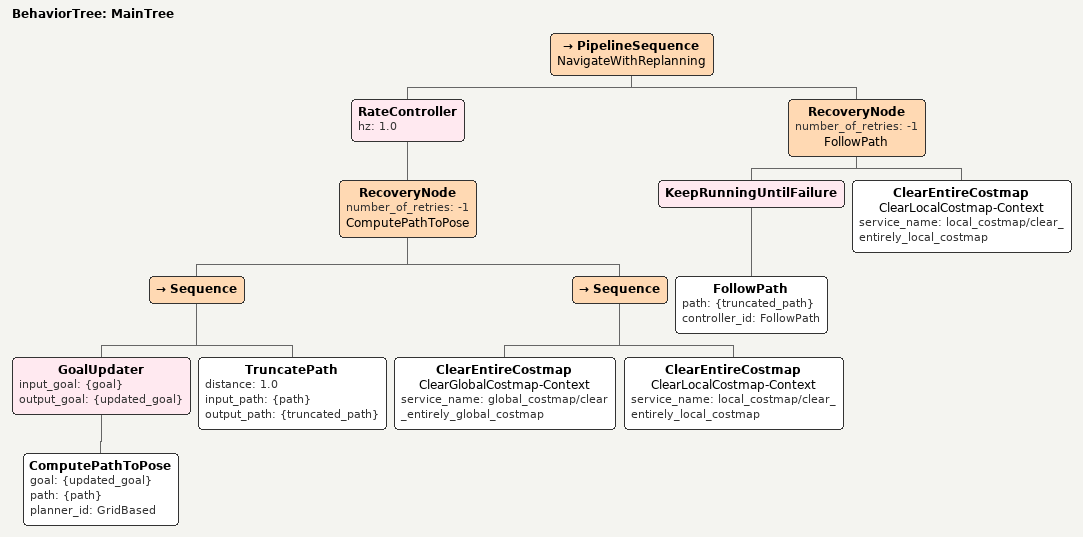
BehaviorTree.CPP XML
<root main_tree_to_execute="MainTree">
  <BehaviorTree ID="MainTree">
      <PipelineSequence name="NavigateWithReplanning">

        <RateController hz="1.0">
          <RecoveryNode number_of_retries="-1" name="ComputePathToPose">
            <Sequence>
              <GoalUpdater input_goal="{goal}" output_goal="{updated_goal}">
                <ComputePathToPose goal="{updated_goal}" path="{path}" planner_id="GridBased"/>
              </GoalUpdater>
              <TruncatePath distance="1.0" input_path="{path}" output_path="{truncated_path}"/>
            </Sequence>
            <Sequence>
              <ClearEntireCostmap name="ClearGlobalCostmap-Context" service_name="global_costmap/clear_entirely_global_costmap"/>
              <ClearEntireCostmap name="ClearLocalCostmap-Context" service_name="local_costmap/clear_entirely_local_costmap"/>
            </Sequence>
          </RecoveryNode>
        </RateController>

        <RecoveryNode number_of_retries="-1" name="FollowPath">
          <KeepRunningUntilFailure>
            <FollowPath path="{truncated_path}" controller_id="FollowPath"/>
          </KeepRunningUntilFailure>
          <ClearEntireCostmap name="ClearLocalCostmap-Context" service_name="local_costmap/clear_entirely_local_costmap"/>
        </RecoveryNode>
      </PipelineSequence>

  </BehaviorTree>
</root>
